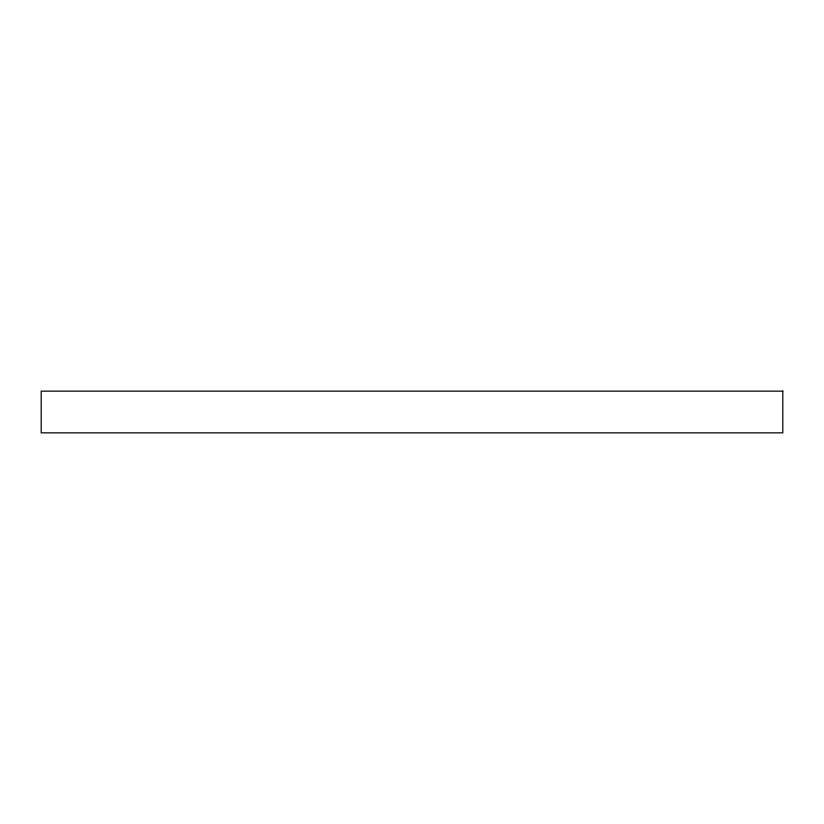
<?xml version="1.0" encoding="UTF-8"?>
<svg xmlns="http://www.w3.org/2000/svg" width="824" height="824" viewBox="0 0 824 824"><rect width="100%" height="100%" fill="white"/><g stroke="black" fill="none" stroke-linecap="round" stroke-linejoin="round"><path stroke-width="1.24" d="M782.8 391.153L41.2 391.153L41.2 432.847L782.8 432.847L782.8 391.153"/></g></svg>
